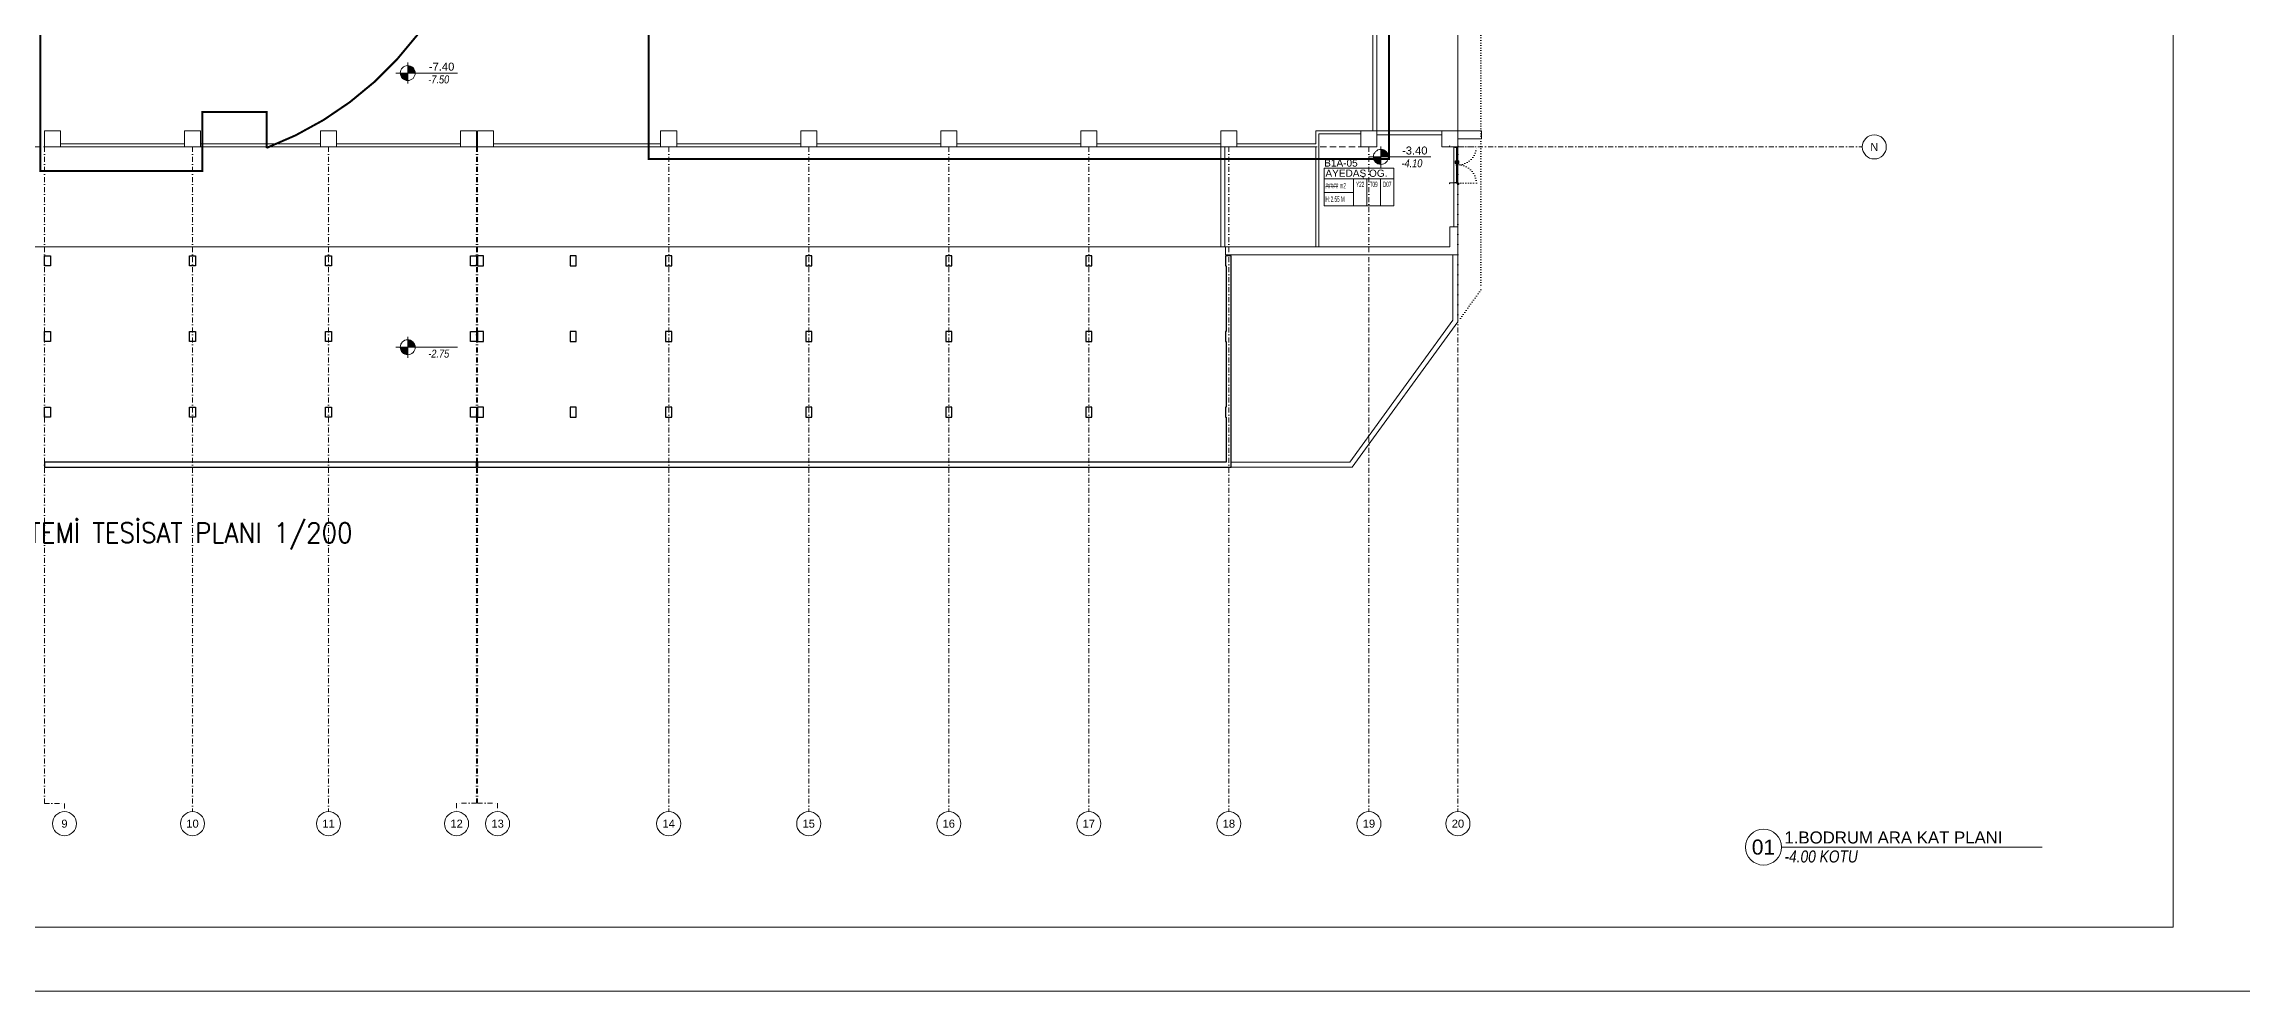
# Model space of a CAD drawing. Header units: metres. Extents: x -13194 to 152406, y -14653 to 29421.
# Drawn here: x 89357 to 100339, y -4219 to 515 of the extents above; entities that cross this region are included whole.
import ezdxf
from ezdxf.enums import TextEntityAlignment as Align

# ---------------------------------------------------------------- set-up
doc = ezdxf.new("R2010")
doc.units = ezdxf.units.M
doc.header["$LTSCALE"] = 100
doc.header["$MEASUREMENT"] = 0
for name, pattern in [('DASHDOT2', [0.5, 0.25, -0.125, 0, -0.125]), ('DOT2', [0.125, 0, -0.125]), ('HIDDEN', [0.375, 0.25, -0.125]), ('HIDDEN2', [4.7625, 3.175, -1.5875])]:
    doc.linetypes.add(name, pattern=pattern)
doc.layers.get('0').update_dxf_attribs({"color": 9, "lineweight": 9})
for name, color, linetype, lineweight in [('00', 9, 'Continuous', 9), ('01', 9, 'Continuous', 9), ('05S', 9, 'Continuous', 9), ('06B', 9, 'Continuous', 9), ('06C', 9, 'Continuous', 9), ('06D', 9, 'Continuous', 9), ('10', 9, 'Continuous', 9), ('20', 9, 'DOT2', 9), ('21', 9, 'Continuous', 9), ('21_mahal200', 9, 'Continuous', 9), ('24', 9, 'DASHDOT2', 9), ('40A', 9, 'Continuous', 9), ('E-YAZI', 7, 'Continuous', 30)]:
    doc.layers.add(name, color=color, linetype=linetype, lineweight=lineweight)
doc.styles.add('Arial', font='arial.ttf', dxfattribs={"height": 2.5})
doc.styles.add('E-YAZI', font='txttw.shx')
doc.styles.add('MuuM_TEXT-ITALIC', font='ARIALNI.TTF')
doc.styles.add('MuuM_TEXT-STANDART', font='ARIALN.TTF')

# ---------------------------------------------------------------- blocks, each defined once
blk = doc.blocks.new('0_drawinglabel')
blk.add_lwpolyline([(3, 0), (46.46, 0)])
blk.add_circle((0, 0), 3)
at = {"style": 'Arial'}
blk.add_attdef('CIZIMNO', text='', height=2.5, dxfattribs=at).set_placement((0, 0), align=Align.MIDDLE)
blk.add_attdef('CIZIMADI', text='', height=2, dxfattribs=at).set_placement((3.5, 0), align=Align.BOTTOM_LEFT)
blk.add_attdef('OLCEK', text='', height=2, dxfattribs=at).set_placement((46.46, 0), align=Align.BOTTOM_RIGHT)
at = {"style": 'MuuM_TEXT-ITALIC'}
blk.add_attdef('DRAWINGNAME', text='', height=2, dxfattribs=at).set_placement((3.5, -0.59), align=Align.TOP_LEFT)
blk.add_attdef('SCALE', text='', height=2, dxfattribs=at).set_placement((46.46, -0.59), align=Align.TOP_RIGHT)
blk = doc.blocks.new('0_aks')
at = {"linetype": 'Continuous'}
blk.add_circle((0, 0), 3, dxfattribs=at)
at = {"style": 'Arial'}
blk.add_attdef('AKS', text='', height=2, dxfattribs=at).set_placement((0, 0), align=Align.MIDDLE_CENTER)
blk = doc.blocks.new('p-akslar_yeni')
at = {"layer": '24'}
for points in [[(11775, -8575), (11775, -11857)], [(12515, -8575), (12515, -11897)], [(13195, -8575), (13195, -11897)], [(13935, -8575), (13935, -11855), (13835, -11855), (13835, -11897)], [(13940, -8575), (13940, -11855), (14040, -11855), (14040, -11897)], [(14895, -8575), (14895, -11897)], [(15595, -8575), (15595, -11897)], [(16295, -8575), (16295, -11897)], [(16995, -8575), (16995, -11897)], [(17695, -8575), (17695, -11897)], [(18395, -8575), (18395, -11897)], [(18840, -8575), (20861, -8575)], [(18840, -8575), (18840, -11897)], [(11775, -11857), (11875, -11857), (11875, -11897)]]:
    blk.add_lwpolyline(points, dxfattribs=at)
at = {"layer": '21', "xscale": 20, "yscale": 20, "zscale": 20}
for p, values in [((20921, -8575), {'AKS': 'N'}), ((11875, -11957), {'AKS': '9'}), ((12515, -11957), {'AKS': '10'}), ((13195, -11957), {'AKS': '11'}), ((13835, -11957), {'AKS': '12'}), ((14040, -11957), {'AKS': '13'}), ((14895, -11957), {'AKS': '14'}), ((15595, -11957), {'AKS': '15'}), ((16295, -11957), {'AKS': '16'}), ((16995, -11957), {'AKS': '17'}), ((17695, -11957), {'AKS': '18'}), ((18395, -11957), {'AKS': '19'}), ((18840, -11957), {'AKS': '20'})]:
    blk.add_blockref('0_aks', p, dxfattribs=at).add_auto_attribs(values)
blk = doc.blocks.new('p-kolon_80x80')
blk.add_lwpolyline([(-40, -40), (40, -40), (40, 40), (-40, 40)], close=True)
blk = doc.blocks.new('1.Bod.Ara.Sitatik Elk')
at = {"lineweight": -3}
for points in [[(5360, -9175), (5390, -9175), (5390, -9225), (5360, -9225)], [(6085, -9175), (6115, -9175), (6115, -9225), (6085, -9225)], [(6765, -9175), (6795, -9175), (6795, -9225), (6765, -9225)], [(7490, -9175), (7520, -9175), (7520, -9225), (7490, -9225)], [(7525, -10230), (11292, -10230), (11292, -9175), (11263, -9175), (11263, -9225), (11267, -9225), (11267, -9553), (11263, -9553), (11263, -9603), (11267, -9603), (11267, -9930), (11263, -9930), (11263, -9980), (11267, -9980), (11267, -10205), (7525, -10205)], [(7525, -9225), (7555, -9225), (7555, -9175), (7525, -9175)], [(7988, -9225), (8018, -9225), (8018, -9175), (7988, -9175)], [(8465, -9225), (8495, -9225), (8495, -9175), (8465, -9175)], [(9165, -9225), (9195, -9225), (9195, -9175), (9165, -9175)], [(9865, -9225), (9895, -9225), (9895, -9175), (9865, -9175)], [(10565, -9225), (10595, -9225), (10595, -9175), (10565, -9175)], [(5360, -9553), (5390, -9553), (5390, -9603), (5360, -9603)], [(6085, -9553), (6115, -9553), (6115, -9603), (6085, -9603)], [(6765, -9553), (6795, -9553), (6795, -9603), (6765, -9603)], [(7490, -9553), (7520, -9553), (7520, -9603), (7490, -9603)], [(7525, -9603), (7555, -9603), (7555, -9553), (7525, -9553)], [(7988, -9603), (8018, -9603), (8018, -9553), (7988, -9553)], [(8465, -9603), (8495, -9603), (8495, -9553), (8465, -9553)], [(9165, -9603), (9195, -9603), (9195, -9553), (9165, -9553)], [(9865, -9603), (9895, -9603), (9895, -9553), (9865, -9553)], [(10565, -9603), (10595, -9603), (10595, -9553), (10565, -9553)], [(5360, -9930), (5390, -9930), (5390, -9980), (5360, -9980)], [(6085, -9930), (6115, -9930), (6115, -9980), (6085, -9980)], [(6765, -9930), (6795, -9930), (6795, -9980), (6765, -9980)], [(7490, -9930), (7520, -9930), (7520, -9980), (7490, -9980)], [(7525, -9980), (7555, -9980), (7555, -9930), (7525, -9930)], [(7988, -9980), (8018, -9980), (8018, -9930), (7988, -9930)], [(8465, -9980), (8495, -9980), (8495, -9930), (8465, -9930)], [(9165, -9980), (9195, -9980), (9195, -9930), (9165, -9930)], [(9865, -9980), (9895, -9980), (9895, -9930), (9865, -9930)], [(10565, -9980), (10595, -9980), (10595, -9930), (10565, -9930)], [(5360, -10230), (7520, -10230), (7520, -10205), (5360, -10205)]]:
    blk.add_lwpolyline(points, close=True, dxfattribs=at)
at = {"layer": '01'}
for p, q in [((12400, -9496), (12400, -9170)), ((12400, -9170), (12425, -9170)), ((12425, -9170), (12425, -9504)), ((11884, -10205), (12400, -9496)), ((12425, -9504), (11897, -10230)), ((11292, -10230), (11292, -10205)), ((11292, -10205), (11884, -10205)), ((11897, -10230), (11292, -10230))]:
    blk.add_line(p, q, dxfattribs=at)
for p in [(5400, -8590), (6100, -8590), (6780, -8590), (7480, -8590), (7565, -8590), (8480, -8590), (9180, -8590), (9880, -8590), (10580, -8590), (11280, -8590), (11980, -8590), (12385, -8590)]:
    blk.add_blockref('p-kolon_80x80', p, dxfattribs=at)
blk = doc.blocks.new('0_roomno2')
blk.add_lwpolyline([(19.38, -10.5), (0, -10.5), (0, 0), (19.38, 0)], close=True)
for points in [[(0, -3), (19.38, -3)], [(8.12, -3), (8.12, -10.5)], [(11.88, -3), (11.88, -10.5)], [(15.62, -3), (15.62, -10.5)], [(0, -6.75), (8.12, -6.75)]]:
    blk.add_lwpolyline(points)
at = {"style": 'MuuM_TEXT-STANDART', "width": 0.6}
blk.add_text('H:', height=1.5, dxfattribs=at).set_placement((0.35, -8.61), align=Align.MIDDLE_LEFT)
at = {"style": 'Arial'}
blk.add_attdef('ODANO', (0, 1.17), '', height=2, dxfattribs=at)
at = {"style": 'MuuM_TEXT-STANDART', "width": 0.6}
for tag, p in [('M2', (0.35, -4.88)), ('TEMIZTAVANYUKSEKLIGI', (1.8, -8.61))]:
    blk.add_attdef(tag, text='', height=1.5, dxfattribs=at).set_placement(p, align=Align.MIDDLE_LEFT)
at = {"style": 'Arial'}
blk.add_attdef('MEKANADI', text='', height=2, dxfattribs=at).set_placement((0.35, -3), align=Align.BOTTOM_LEFT)
at = {"style": 'MuuM_TEXT-STANDART', "width": 0.6}
for tag, p in [('YER01', (10, -4.5)), ('YER02', (10, -6.75)), ('TAVAN01', (13.75, -4.5)), ('TAVAN02', (13.75, -6.75)), ('DUVAR01', (17.5, -4.5)), ('DUVAR02', (17.5, -6.75)), ('YER03', (10, -9)), ('TAVAN03', (13.75, -9)), ('DUVAR03', (17.5, -9))]:
    blk.add_attdef(tag, text='', height=1.5, dxfattribs=at).set_placement(p, align=Align.MIDDLE_CENTER)
blk = doc.blocks.new('0_elevationtarget-p-bk')
h = blk.add_hatch(color=250)
h.paths.add_polyline_path([(1.88, 0, 0.414214), (0, 1.88), (0, 0)])
h.paths.add_polyline_path([(0, 0), (-1.88, 0, 0.414214), (0, -1.88)])
blk.add_line((0, -2.62), (0, 2.62))
blk.add_lwpolyline([(12.45, 0), (-3, 0)])
blk.add_circle((0, 0), 1.88)
at = {"style": 'Arial'}
blk.add_attdef('BITMISKOT', text='', height=2, dxfattribs=at).set_placement((4.5, 0), align=Align.BOTTOM_LEFT)
at = {"style": 'MuuM_TEXT-ITALIC'}
blk.add_attdef('FINISHINGFLOORLEVEL', text='', height=2, dxfattribs=at).set_placement((4.5, -0.59), align=Align.TOP_LEFT)
blk = doc.blocks.new('prf-scr2')
at = {"linetype": 'DOT2', "ltscale": 10}
blk.add_line((0, 0), (0, -1), dxfattribs=at)
for p, q in [((0, 0), (0, 0)), ((0, 0), (0, 0)), ((0, 0), (0, -1)), ((0, 0), (0, 0)), ((0, 0), (0, 0)), ((0, 0), (0, 0)), ((0, 0), (0, 0)), ((0, 0), (0, 0)), ((0, 0), (0, 0)), ((0, 0), (0, 0)), ((0, -1), (0, -1)), ((0, -1), (0, -1)), ((0, -1), (0, -1)), ((0, -1), (0, -1)), ((0, -1), (0, -1)), ((0, -1), (0, -1)), ((0, -1), (0, -1)), ((0, -1), (0, -1))]:
    blk.add_line(p, q)
blk.add_lwpolyline([(0, 0), (0, 0), (0, 0), (0, 0), (0, 0), (0, 0), (0, 0)], close=True)
for points in [[(0, 0), (0, 0), (0, 0), (0, 0), (0, 0), (0, 0), (0, 0), (0, 0), (0, 0), (0, 0), (0, 0), (0, 0), (0, 0), (0, 0), (0, 0), (0, 0), (0, 0), (0, -1), (0, -1), (0, -1), (0, -1), (0, -1), (0, -1), (0, -1), (0, -1), (0, -1), (0, -1), (0, -1), (0, -1), (0, -1), (0, -1), (0, -1), (0, -1), (0, -1), (0, -1), (0, -1), (0, -1), (0, -1), (0, -1), (0, -1), (0, -1), (0, -1), (0, -1), (0, -1), (0, -1), (0, -1), (0, -1), (0, -1), (0, -1), (0, -1), (0, -1), (0, -1), (0, -1), (0, 0), (0, 0), (0, 0), (0, 0), (0, 0), (0, 0), (0, 0), (0, 0), (0, 0), (0, 0), (0, 0), (0, 0), (0, 0), (0, 0), (0, 0), (0, 0), (0, 0), (0, 0)], [(0, 0), (0, 0)]]:
    blk.add_lwpolyline(points)
blk = doc.blocks.new('gr-p-barel kilitli kapı kolu')
at = {"layer": '05S'}
h = blk.add_hatch(color=256, dxfattribs=at)
h.paths.add_polyline_path([(1.3, 0.8), (-1.3, 0.8), (-1.3, 0.7), (1.3, 0.7)])
h.paths.add_polyline_path([(2.75, 0.7), (-2.75, 0.7), (-2.75, 0), (2.75, 0)])
h.paths.add_polyline_path([(-11.7, 4.9), (-11.7, 6.7), (0.9, 6.7), (0.9, 0.8), (-0.9, 0.8), (-0.9, 4.9)])
at = {"flags": 128}
for points in [[(-0.9, 0.8), (-0.9, 4.9), (-11.7, 4.9), (-11.7, 6.7), (0.9, 6.7), (0.9, 0.8)], [(-0.8, 5), (0.8, 6.6)]]:
    blk.add_lwpolyline(points, dxfattribs=at)
blk.add_lwpolyline([(-2.75, 0), (-2.75, 0.7), (2.75, 0.7), (2.75, 0)])
blk.add_lwpolyline([(-1.3, 0.7), (1.3, 0.7), (1.3, 0.8), (-1.3, 0.8)], close=True)
blk = doc.blocks.new('K2_SAC')
at = {"layer": '06C'}
blk.add_lwpolyline([(-72, 60, 1), (-72, 60), (-70, 59), (-70, 60), (-72, 60)], format="xyb", dxfattribs=at)
blk.add_arc((-72, 60), 0.5, 34.0049, 287.7447, dxfattribs=at)
at = {"layer": '10'}
for points in [[(-174, 60, 0.414214), (-174, 60), (-170, 59, 0.414214), (-170, 59), (-160, 88), (-160, 88), (-170, 59, -0.414214), (-170, 59), (-174, 60, -0.414214), (-175, 60), (-174, 61, -0.414214), (-174, 61), (-173, 61), (-173, 61), (-174, 61, 0.414214), (-174, 61)], [(-161, 84, 0.414214), (-161, 84), (-160, 83, 0.414214), (-159, 84), (-157, 90, 0.414214), (-158, 90, 0.414214), (-158, 90), (-158, 89), (-159, 89), (-156, 98, 0.414214), (-156, 98), (-161, 100, 0.414214), (-161, 99), (-161, 99, 0.414214), (-161, 98), (-160, 98), (-160, 98), (-161, 98, -0.414214), (-161, 98), (-161, 99, -0.414214), (-161, 99), (-156, 98, -0.414214), (-156, 98), (-159, 89), (-158, 89), (-158, 90, -0.414214), (-158, 90, -0.414214), (-158, 90), (-160, 84, -0.414214), (-160, 84), (-161, 84, -0.414214), (-161, 84), (-160, 85), (-161, 85)], [(-156, 99), (-155, 98), (-156, 95), (-156, 95), (-155, 98), (-156, 99, 14.796002)], [(4, -3, -0.414214), (4, -3), (0, -1, -0.414214), (0, -1), (10, 29), (10, 29), (-1, -1, 0.414214), (0, -1), (4, -3, 0.414214), (4, -3), (4, -2, 0.414214), (4, -2), (3, -1), (3, -1), (4, -2, -0.414214), (4, -2)], [(9, 25, -0.414214), (8, 25), (7, 25, -0.414214), (7, 26), (9, 32, -0.414214), (10, 32, -0.414214), (10, 32), (10, 31), (11, 30), (13, 39, -0.414214), (14, 39), (18, 38, -0.414214), (18, 37), (18, 36, -0.414214), (18, 36), (16, 37), (17, 37), (18, 36, 0.414214), (18, 36), (18, 37, 0.414214), (18, 37), (14, 39, 0.414214), (14, 39), (11, 30), (9, 31), (10, 32, 0.414214), (10, 32, 0.414214), (9, 32), (7, 26, 0.414214), (7, 26), (8, 25, 0.414214), (9, 25), (9, 26), (9, 26)], [(14, 39), (13, 39), (12, 37), (12, 37), (13, 40), (14, 40, -14.796002)]]:
    blk.add_lwpolyline(points, format="xyb", close=True, dxfattribs=at)
for points in [[(-74, 65), (-74, 63), (-74, 63), (-74, 62), (-157, 91), (-157, 92), (-157, 91), (-156, 93), (-156, 93), (-157, 92), (-157, 92), (-158, 90), (-74, 61), (-74, 63), (-74, 63), (-73, 65)], [(-74, 63), (-74, 65), (-73, 65), (-73, 66), (-156, 95), (-157, 94), (-156, 93), (-157, 91), (-156, 91), (-156, 93), (-156, 94), (-156, 95), (-73, 66), (-73, 65), (-74, 65), (-75, 63), (-74, 63)], [(-72, 64), (-73, 62), (-73, 62), (-73, 61), (10, 33), (10, 34), (10, 34), (11, 36), (11, 35), (10, 34), (11, 34), (10, 32), (-74, 61), (-73, 63), (-73, 63), (-72, 64)], [(-73, 62), (-72, 64), (-73, 64), (-72, 66), (12, 37), (11, 35), (11, 36), (10, 34), (10, 34), (10, 36), (11, 36), (11, 37), (-72, 66), (-72, 65), (-72, 64), (-73, 62), (-73, 62)]]:
    blk.add_lwpolyline(points, dxfattribs=at)
for points in [[(-157, 91), (-153, 89), (-152, 93), (-155, 94)], [(-156, 91), (-153, 90), (-152, 93), (-155, 94)], [(-75, 62), (-81, 64), (-79, 68), (-74, 66)], [(-75, 63), (-80, 64), (-79, 68), (-74, 66)], [(-75, 61), (-73, 60), (-73, 61), (-76, 62), (-76, 62), (-76, 61)], [(-71, 66), (-73, 67), (-73, 67), (-71, 66), (-71, 66), (-71, 66)], [(-73, 61), (-67, 59), (-66, 63), (-72, 65)], [(-72, 62), (-67, 60), (-66, 63), (-71, 65)], [(9, 33), (4, 35), (5, 39), (11, 37)], [(9, 33), (4, 35), (5, 38), (10, 37)]]:
    blk.add_lwpolyline(points, close=True, dxfattribs=at)
for centre in [(-157, 99), (15, 40)]:
    blk.add_circle(centre, 0.55, dxfattribs=at)
at = {"layer": '20'}
for p, q in [((-157, 99), (-127, 185)), ((15, 40), (45, 125))]:
    blk.add_line(p, q, dxfattribs=at)
at = {"layer": '20', "linetype": 'HIDDEN'}
for points in [[(-157, 99), (-157, 97), (-158, 97), (-158, 99)], [(-157, 98), (-157, 97), (-158, 97), (-158, 98)], [(14, 39), (13, 38), (15, 37), (15, 38)], [(14, 39), (14, 38), (15, 37), (15, 39)]]:
    blk.add_lwpolyline(points, dxfattribs=at)
at = {"layer": '20'}
for centre, start, end in [((-157, 99), 338.4691, 70.8748), ((15, 40), 70.8748, 163.2805)]:
    blk.add_arc(centre, 90.5, start, end, dxfattribs=at)
at = {"layer": '06B', "xscale": -1, "rotation": 160.8747897857572}
blk.add_blockref('gr-p-barel kilitli kapı kolu', (-82, 64), dxfattribs=at)
at = {"layer": '06B', "rotation": 340.8747897857572}
blk.add_blockref('gr-p-barel kilitli kapı kolu', (-80, 69), dxfattribs=at)
at = {"layer": '10', "rotation": 70.87478978575723}
for p in [(-157, 93), (-73, 64)]:
    blk.add_blockref('prf-scr2', p, dxfattribs=at)
at = {"layer": '10', "xscale": -1, "rotation": 250.8747897857573}
for p in [(-74, 64), (11, 35)]:
    blk.add_blockref('prf-scr2', p, dxfattribs=at)
blk = doc.blocks.new('1.Bod.Ara.Mimari Elk')
at = {"layer": '00'}
for points in [[(12020, -7830), (12020, -8550), (12000, -8550), (12000, -7830)], [(12345, -8550), (12020, -8550), (12020, -8570), (12345, -8570)], [(5440, -8630), (6060, -8630), (6060, -8615), (5440, -8615)], [(6140, -8630), (6740, -8630), (6740, -8615), (6140, -8615)], [(6820, -8630), (7440, -8630), (7440, -8615), (6820, -8615)], [(7605, -8630), (8440, -8630), (8440, -8615), (7605, -8615)], [(8520, -8630), (9140, -8630), (9140, -8615), (8520, -8615)], [(9220, -8630), (9840, -8630), (9840, -8615), (9220, -8615)], [(9920, -8630), (10540, -8630), (10540, -8615), (9920, -8615)], [(10620, -8630), (11240, -8630), (11240, -8615), (10620, -8615)], [(11240, -8630), (11240, -9130), (11260, -9130), (11260, -8630)], [(12425, -9030), (12425, -8810), (12405, -8810), (12405, -9030)]]:
    blk.add_lwpolyline(points, close=True, dxfattribs=at)
for points in [[(11940, -8550), (11715, -8550), (11715, -8615), (11320, -8615), (11320, -8630), (11715, -8630), (11715, -9130)], [(11730, -9130), (11730, -8565), (11940, -8565)]]:
    blk.add_lwpolyline(points, dxfattribs=at)
at = {"layer": '01'}
blk.add_lwpolyline([(11262.5, -9130), (12385, -9130), (12385, -9030), (12425, -9030), (12425, -9170), (11262.5, -9170)], close=True, dxfattribs=at)
at = {"layer": '06D'}
for points in [[(12425, -9170), (12425, -6376.29)], [(12405, -9030), (12405, -8630)], [(905, -9130), (11262.5, -9130)]]:
    blk.add_lwpolyline(points, dxfattribs=at)
blk.add_lwpolyline([(12542.36, -8550), (12425, -8550), (12425, -8590), (12542.36, -8590)], close=True, dxfattribs=at)
at = {"layer": '20'}
blk.add_lwpolyline([(11136.56, -4590), (11320, -4700), (11759.99, -5092.75, -0.21716888), (11767.85, -5110), (11767.85, -5390), (12185.66, -6150), (12540, -7329.46), (12540, -9344.49), (12425, -9504.28)], format="xyb", dxfattribs=at)
at = {"layer": '20', "ltscale": 2, "const_width": 10}
blk.add_lwpolyline([(8380, -5050), (8380, -8690), (12080, -8690), (12080, -6110), (9520, -6110), (9520, -5050)], close=True, dxfattribs=at)
blk.add_lwpolyline([(5340, -8750), (5340, -5330), (7540, -5330), (7540, -6950), (7540, -7350.38, -0.2628505), (6470, -8635), (6470, -8455), (6150, -8455), (6150, -8750)], format="xyb", close=True, dxfattribs=at)
at = {"layer": '20', "linetype": 'HIDDEN2', "ltscale": 0.1}
blk.add_lwpolyline([(1640, -8630), (11940, -8630)], dxfattribs=at)
at = {"layer": '10', "rotation": 289.1252102133994}
blk.add_blockref('K2_SAC', (12383.82, -8809.82), dxfattribs=at)
at = {"layer": '21', "xscale": 20, "yscale": 20, "zscale": 20}
for p, values in [((7175.81, -8260.67), {'BITMISKOT': ' -7.40', 'FINISHINGFLOORLEVEL': ' -7.50'}), ((12040, -8679.81), {'BITMISKOT': ' -3.40', 'FINISHINGFLOORLEVEL': ' -4.10'})]:
    blk.add_blockref('0_elevationtarget-p-bk', p, dxfattribs=at).add_auto_attribs(values)
at = {"layer": '21'}
ref = blk.add_blockref('0_elevationtarget-p-bk', (7175.81, -9631.09), dxfattribs=dict(at, xscale=20, yscale=20, zscale=20))
ref.add_attrib('FINISHINGFLOORLEVEL', ' -2.75', dxfattribs={"layer": '0', "height": 40, "style": 'MuuM_TEXT-ITALIC'}).set_placement((7265.81, -9642.93), align=Align.TOP_LEFT)
at = {"layer": '21_mahal200'}
ref = blk.add_blockref('0_roomno2', (11756.18, -8736.11), dxfattribs=dict(at, xscale=18, yscale=18, zscale=18))
ref.add_attrib('ODANO', 'B1A-05', (11756.18, -8728.33), dxfattribs={"layer": '0', "height": 36, "style": 'Arial'})
ref.add_attrib('MEKANADI', 'AYEDAŞ OG.', dxfattribs={"layer": '0', "height": 36, "style": 'Arial'}).set_placement((11762.48, -8790.11), align=Align.BOTTOM_LEFT)
ref.add_attrib('M2', '##### m2', dxfattribs={"layer": '0', "height": 27, "style": 'MuuM_TEXT-STANDART', "width": 0.6}).set_placement((11762.48, -8823.86), align=Align.MIDDLE_LEFT)
ref.add_attrib('TEMIZTAVANYUKSEKLIGI', '2.55 M', dxfattribs={"layer": '0', "height": 27, "style": 'MuuM_TEXT-STANDART', "width": 0.6}).set_placement((11788.58, -8891.06), align=Align.MIDDLE_LEFT)
ref.add_attrib('YER01', 'Y22', dxfattribs={"layer": '0', "height": 27, "style": 'MuuM_TEXT-STANDART', "width": 0.6}).set_placement((11936.18, -8817.11), align=Align.MIDDLE_CENTER)
ref.add_attrib('TAVAN01', 'T09', dxfattribs={"layer": '0', "height": 27, "style": 'MuuM_TEXT-STANDART', "width": 0.6}).set_placement((12003.68, -8817.11), align=Align.MIDDLE_CENTER)
ref.add_attrib('DUVAR01', 'D07', dxfattribs={"layer": '0', "height": 27, "style": 'MuuM_TEXT-STANDART', "width": 0.6}).set_placement((12071.18, -8817.11), align=Align.MIDDLE_CENTER)

msp = doc.modelspace()

# ---------------------------------------------------------------- linework, layer by layer
at = {"layer": '40A'}
for points in [[(102159, -4219), (74159, -4219), (74159, 12601), (102159, 12601)], [(74479, 12281), (100000, 12281), (100000, -3899), (74479, -3899)]]:
    msp.add_lwpolyline(points, close=True, dxfattribs=at)

# ---------------------------------------------------------------- block references
for name in ['1.Bod.Ara.Mimari Elk', '1.Bod.Ara.Sitatik Elk']:
    msp.add_blockref(name, (84000, 8630))
at = {"layer": '21'}
ref = msp.add_blockref('0_drawinglabel', (97952, -3499), dxfattribs=dict(at, xscale=30, yscale=30, zscale=30))
ref.add_attrib('CIZIMNO', '01', dxfattribs={"layer": '0', "height": 75, "style": 'Arial'}).set_placement((97952, -3499), align=Align.MIDDLE)
ref.add_attrib('CIZIMADI', '1.BODRUM ARA KAT PLANI', dxfattribs={"layer": '0', "height": 60, "style": 'Arial'}).set_placement((98057, -3499), align=Align.BOTTOM_LEFT)
ref.add_attrib('DRAWINGNAME', '-4.00 KOTU', dxfattribs={"layer": '0', "height": 60, "style": 'MuuM_TEXT-ITALIC'}).set_placement((98057, -3516), align=Align.TOP_LEFT)
ref = msp.add_blockref('0_drawinglabel', (97952, -3499), dxfattribs=dict(at, xscale=30, yscale=30, zscale=30))
ref.add_attrib('CIZIMNO', '01', dxfattribs={"layer": '0', "height": 75, "style": 'Arial'}).set_placement((97952, -3499), align=Align.MIDDLE)
ref.add_attrib('CIZIMADI', '1.BODRUM ARA KAT PLANI', dxfattribs={"layer": '0', "height": 60, "style": 'Arial'}).set_placement((98057, -3499), align=Align.BOTTOM_LEFT)
ref.add_attrib('DRAWINGNAME', '-4.00 KOTU', dxfattribs={"layer": '0', "height": 60, "style": 'MuuM_TEXT-ITALIC'}).set_placement((98057, -3516), align=Align.TOP_LEFT)
at = {"layer": '24'}
msp.add_blockref('p-akslar_yeni', (77585, 8575), dxfattribs=at)

# ---------------------------------------------------------------- texts
at = {"layer": 'E-YAZI', "color": 4, "style": 'E-YAZI', "width": 0.9}
msp.add_text('1. BODRUM ARA KAT PRIZ SİSTEMİ TESİSAT PLANI 1/200', height=100, dxfattribs=at).set_placement((87463, -1978))

doc.saveas('drawing.dxf')
